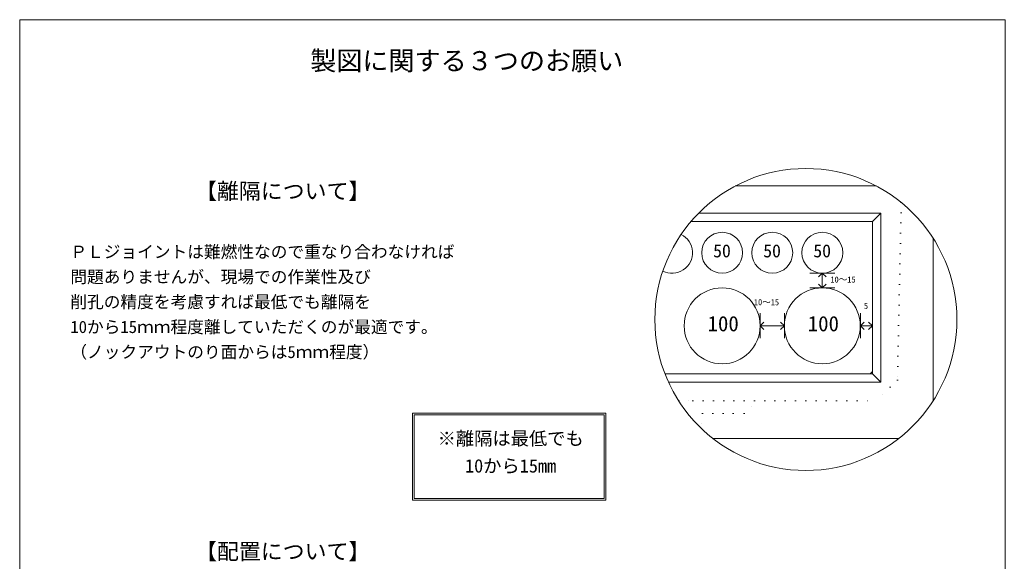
# Model space of a CAD drawing. Units: millimetres, scale not verified. Extents: x -4890 to 18489, y -2312 to 2311.
# Drawn here: x -4890 to -1830, y 630 to 2311 of the extents above; entities that cross this region are included whole.
import ezdxf
from ezdxf.enums import TextEntityAlignment as Align

# ---------------------------------------------------------------- set-up
doc = ezdxf.new("R2010")
doc.units = ezdxf.units.MM
doc.header["$LTSCALE"] = 10
doc.linetypes.add('DASHED1', pattern=[1.8, 1.2, -0.6])
doc.linetypes.add('USER5', pattern=[3.185, 0.01, -3.175])
for name, color, linetype, lineweight in [('0-2_waku', 7, 'Continuous', 18), ('0-3_gaikei', 7, 'Continuous', 18), ('0-4_kakure', 7, 'DASHED1', 5), ('0-5_sunpou', 7, 'Continuous', 5), ('0-7_hole', 7, 'Continuous', 18), ('0-8_uchigawa', 6, 'Continuous', 18), ('0-D_文字１', 7, 'Continuous', 18)]:
    doc.layers.add(name, color=color, linetype=linetype, lineweight=lineweight)
doc.styles.add('ＭＳ ゴシック', font='')
doc.styles.get('ＭＳ ゴシック').set_extended_font_data('MS Gothic')

# ---------------------------------------------------------------- blocks, each defined once
blk = doc.blocks.new('_Open90')
at = {"layer": '0-5_sunpou'}
blk.add_line((0, 0), (-1, 0), dxfattribs=at)
blk.add_lwpolyline([(-0.5, 0.5), (0, 0), (-0.5, -0.5)], dxfattribs=at)

msp = doc.modelspace()

# ---------------------------------------------------------------- linework, layer by layer
at = {"layer": '0-2_waku'}
for p, q in [((-4890.32, 2311.46), (-1830.32, 2311.46)), ((-4890.32, 2311.46), (-1830.32, 2311.46)), ((-4890.32, 2311.46), (-4890.32, -1963.54)), ((-1830.32, 2311.46), (-1830.32, -1963.54))]:
    msp.add_line(p, q, dxfattribs=at)
at = {"layer": '0-3_gaikei'}
for p, q in [((-2230.45, 1795.18), (-2668.58, 1795.18)), ((-2054.23, 1128.43), (-2054.23, 1632.81)), ((-2738.12, 1011.1), (-2160.9, 1011.1))]:
    msp.add_line(p, q, dxfattribs=at)
at = {"layer": '0-4_kakure', "linetype": 'USER5', "lineweight": 18}
for p, q in [((-2844.35, 1127.74), (-2800.14, 1127.74)), ((-2800.14, 1127.74), (-2229.9, 1127.74)), ((-2800.14, 1127.74), (-2229.9, 1127.74)), ((-2770.4, 1088.86), (-2773.54, 1041.72)), ((-2770.4, 1088.86), (-2666.72, 1088.86))]:
    msp.add_line(p, q, dxfattribs=at)
for points in [[(-2153.24, 1744.03), (-2165.1, 1192.54), (-2229.9, 1127.74)], [(-2770.4, 1088.86), (-2640.8, 1088.86), (-2601.92, 1127.74)]]:
    msp.add_lwpolyline(points, dxfattribs=at)
at = {"layer": '0-5_sunpou', "color": 150, "lineweight": 18}
for p, q in [((-2437.26, 1524.31), (-2359.5, 1524.31)), ((-2437.26, 1478.95), (-2359.5, 1478.95)), ((-2591.48, 1399.9), (-2591.48, 1322.14)), ((-2516.32, 1399.9), (-2516.32, 1322.14)), ((-2280.34, 1399.9), (-2280.34, 1322.14)), ((-2242.86, 1399.9), (-2242.86, 1322.14)), ((-2591.48, 1361.02), (-2516.32, 1361.02)), ((-2280.34, 1361.02), (-2242.86, 1361.02)), ((-2242.86, 1219.36), (-2250.03, 1211.98))]:
    msp.add_line(p, q, dxfattribs=at)
msp.add_circle((-2449.51, 1380.62), 468.88, dxfattribs=at)
at = {"layer": '0-7_hole'}
for centre, radius in [((-2709.42, 1587.82), 63.5), ((-2553.9, 1587.82), 63.5), ((-2398.38, 1587.82), 63.5), ((-2709.42, 1361.02), 117.94), ((-2398.38, 1361.02), 117.94)]:
    msp.add_circle(centre, radius, dxfattribs=at)
msp.add_arc((-2864.94, 1587.82), 63.5, 243.19936, 63.78529, dxfattribs=at)
at = {"layer": '0-8_uchigawa'}
for p, q in [((-2806.15, 1685.02), (-2800.14, 1685.02)), ((-2782.28, 1710.94), (-2216.94, 1710.94)), ((-2242.86, 1211.98), (-2242.86, 1685.02)), ((-2216.94, 1186.06), (-2216.94, 1710.94)), ((-2887.01, 1211.98), (-2800.14, 1211.98)), ((-2800.14, 1211.98), (-2242.86, 1211.98)), ((-2216.94, 1186.06), (-2242.86, 1211.98)), ((-2876.11, 1186.06), (-2800.14, 1186.06)), ((-2800.14, 1186.06), (-2216.94, 1186.06)), ((-3670.78, 1089.72), (-3070.78, 1089.72)), ((-3670.78, 819.72), (-3670.78, 1089.72)), ((-3665.78, 1084.72), (-3075.78, 1084.72)), ((-3665.78, 824.72), (-3665.78, 1084.72)), ((-3075.78, 824.72), (-3075.78, 1084.72)), ((-3070.78, 819.72), (-3070.78, 1089.72)), ((-3670.78, 819.72), (-3070.78, 819.72)), ((-3665.78, 824.72), (-3075.78, 824.72))]:
    msp.add_line(p, q, dxfattribs=at)
msp.add_lwpolyline([(-2800.14, 1685.02), (-2242.86, 1685.02), (-2216.94, 1710.94)], dxfattribs=at)

# ---------------------------------------------------------------- block references
at = {"layer": '0-5_sunpou', "xscale": 23.328, "yscale": 23.328}
for p, rotation in [((-2398.38, 1524.31), 90), ((-2398.38, 1478.95), 270), ((-2591.48, 1361.02), 180), ((-2280.34, 1361.02), 180)]:
    msp.add_blockref('_Open90', p, dxfattribs=dict(at, rotation=rotation))
for p in [(-2516.32, 1361.02), (-2242.86, 1361.02)]:
    msp.add_blockref('_Open90', p, dxfattribs=at)

# ---------------------------------------------------------------- texts
at = {"layer": '0-D_文字１', "style": 'ＭＳ ゴシック'}
for s, height, p in [('製図に関する３つのお願い', 59.38, (-3988.37, 2136.67)), ('【離隔について】', 49.88, (-4345.97, 1739.57)), ('ＰＬジョイントは難燃性なので重なり合わなければ', 38.01, (-4733.09, 1560.45)), ('50', 40.38, (-2737.4, 1561.45)), ('50', 40.38, (-2581.88, 1561.45)), ('50', 40.38, (-2426.36, 1561.45)), ('問題ありませんが、現場での作業性及び', 38.01, (-4733.09, 1482.69)), ('10～15', 19, (-2373.32, 1489.63)), ('削孔の精度を考慮すれば最低でも離隔を', 38.01, (-4733.09, 1404.93)), ('10～15', 19, (-2610.85, 1419.13)), ('5', 19, (-2269.18, 1408.1)), ('10から15ｍｍ程度離していただくのが最適です。', 38.01, (-4733.09, 1327.17)), ('100', 47.51, (-2754.71, 1329.68)), ('100', 47.51, (-2443.67, 1329.68)), ('（ノックアウトのり面からは5ｍｍ程度）', 38.01, (-4733.09, 1249.41)), ('※離隔は最低でも', 41.57, (-3592.75, 977.99)), ('\u3000 10から15mm', 41.57, (-3592.75, 892.94)), ('【配置について】', 49.88, (-4345.97, 620.72))]:
    msp.add_text(s, height=height, dxfattribs=at).set_placement(p, align=Align.BOTTOM_LEFT)

doc.saveas('drawing.dxf')
